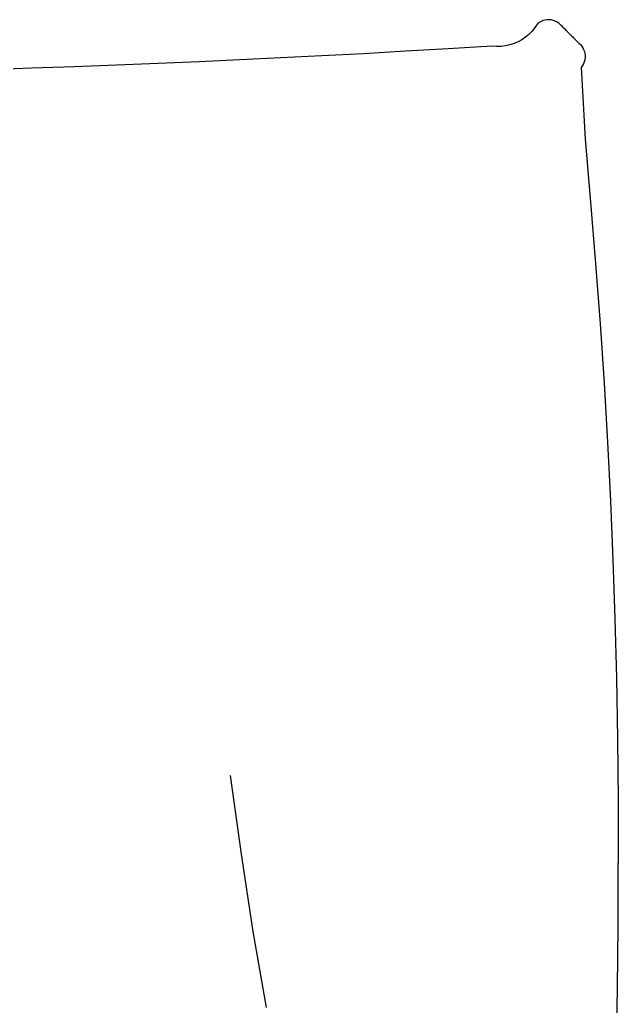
# Model space of a CAD drawing. Extents: x 11992 to 29481, y -6727 to 6811.
# Drawn here: x 24669.3 to 24760.8, y 3004.2 to 3155 of the extents above; entities that cross this region are included whole.
import ezdxf

# ---------------------------------------------------------------- set-up
doc = ezdxf.new("R2010")
doc.units = 0
doc.header["$MEASUREMENT"] = 0
doc.layers.get('0').update_dxf_attribs({"color": 8, "linetype": 'CONTINUOUS'})

msp = doc.modelspace()

# ---------------------------------------------------------------- linework, layer by layer
for p, q in [((24748.03, 3153.78, -1636.43), (24747.59, 3153.24, -1636.43)), ((24748.42, 3154.38, -1636.43), (24748.03, 3153.78, -1636.43)), ((24748.69, 3154.58, -1636.43), (24748.42, 3154.38, -1636.43)), ((24748.97, 3154.74, -1636.43), (24748.69, 3154.58, -1636.43)), ((24749.27, 3154.86, -1636.43), (24748.97, 3154.74, -1636.43)), ((24749.57, 3154.94, -1636.43), (24749.27, 3154.86, -1636.43)), ((24749.89, 3154.98, -1636.43), (24749.57, 3154.94, -1636.43)), ((24750.2, 3154.99, -1636.43), (24749.89, 3154.98, -1636.43)), ((24750.51, 3154.96, -1636.43), (24750.2, 3154.99, -1636.43)), ((24750.82, 3154.89, -1636.43), (24750.51, 3154.96, -1636.43)), ((24751.12, 3154.78, -1636.43), (24750.82, 3154.89, -1636.43)), ((24751.41, 3154.63, -1636.43), (24751.12, 3154.78, -1636.43)), ((24751.68, 3154.45, -1636.43), (24751.41, 3154.63, -1636.43)), ((24751.93, 3154.23, -1636.43), (24751.68, 3154.45, -1636.43)), ((24752.05, 3154.1, -1636.43), (24751.93, 3154.23, -1636.43)), ((24752.18, 3153.98, -1636.43), (24752.05, 3154.1, -1636.43)), ((24752.3, 3153.85, -1636.43), (24752.18, 3153.98, -1636.43)), ((24752.43, 3153.72, -1636.43), (24752.3, 3153.85, -1636.43)), ((24746.6, 3152.31, -1636.43), (24746.05, 3151.92, -1636.43)), ((24747.11, 3152.74, -1636.43), (24746.6, 3152.31, -1636.43)), ((24747.59, 3153.24, -1636.43), (24747.11, 3152.74, -1636.43)), ((24752.55, 3153.6, -1636.43), (24752.43, 3153.72, -1636.43)), ((24752.68, 3153.48, -1636.43), (24752.55, 3153.6, -1636.43)), ((24752.8, 3153.35, -1636.43), (24752.68, 3153.48, -1636.43)), ((24752.93, 3153.23, -1636.43), (24752.8, 3153.35, -1636.43)), ((24753.05, 3153.1, -1636.43), (24752.93, 3153.23, -1636.43)), ((24753.18, 3152.98, -1636.43), (24753.05, 3153.1, -1636.43)), ((24753.3, 3152.85, -1636.43), (24753.18, 3152.98, -1636.43)), ((24753.43, 3152.73, -1636.43), (24753.3, 3152.85, -1636.43)), ((24753.43, 3152.73, -1636.43), (24753.55, 3152.6, -1636.43)), ((24753.55, 3152.6, -1636.43), (24753.68, 3152.48, -1636.43)), ((24753.68, 3152.48, -1636.43), (24753.8, 3152.35, -1636.43)), ((24753.8, 3152.35, -1636.43), (24753.93, 3152.23, -1636.43)), ((24741.46, 3150.94, -1636.43), (24734.78, 3150.53, -1636.43)), ((24742.17, 3150.89, -1636.43), (24741.46, 3150.94, -1636.43)), ((24742.87, 3150.9, -1636.43), (24742.17, 3150.89, -1636.43)), ((24743.55, 3150.98, -1636.43), (24742.87, 3150.9, -1636.43)), ((24744.21, 3151.13, -1636.43), (24743.55, 3150.98, -1636.43)), ((24744.85, 3151.33, -1636.43), (24744.21, 3151.13, -1636.43)), ((24745.46, 3151.6, -1636.43), (24744.85, 3151.33, -1636.43)), ((24746.05, 3151.92, -1636.43), (24745.46, 3151.6, -1636.43)), ((24753.93, 3152.23, -1636.43), (24754.05, 3152.1, -1636.43)), ((24754.05, 3152.1, -1636.43), (24754.18, 3151.98, -1636.43)), ((24754.18, 3151.98, -1636.43), (24754.3, 3151.85, -1636.43)), ((24754.3, 3151.85, -1636.43), (24754.43, 3151.73, -1636.43)), ((24754.43, 3151.73, -1636.43), (24754.55, 3151.6, -1636.43)), ((24754.55, 3151.6, -1636.43), (24754.68, 3151.48, -1636.43)), ((24754.68, 3151.48, -1636.43), (24754.8, 3151.35, -1636.43)), ((24754.8, 3151.35, -1636.43), (24754.93, 3151.23, -1636.43)), ((24754.93, 3151.23, -1636.43), (24755.15, 3150.98, -1636.43)), ((24755.15, 3150.98, -1636.43), (24755.33, 3150.71, -1636.43)), ((24715.48, 3149.46, -1636.43), (24709.2, 3149.14, -1636.43)), ((24721.81, 3149.8, -1636.43), (24715.48, 3149.46, -1636.43)), ((24728.24, 3150.16, -1636.43), (24721.81, 3149.8, -1636.43)), ((24734.78, 3150.53, -1636.43), (24728.24, 3150.16, -1636.43)), ((24755.33, 3150.71, -1636.43), (24755.48, 3150.42, -1636.43)), ((24755.48, 3150.42, -1636.43), (24755.59, 3150.12, -1636.43)), ((24755.59, 3150.12, -1636.43), (24755.66, 3149.81, -1636.43)), ((24755.66, 3149.81, -1636.43), (24755.69, 3149.5, -1636.43)), ((24755.69, 3149.5, -1636.43), (24755.69, 3149.19, -1636.43)), ((24677.65, 3147.8, -1636.43), (24671.11, 3147.57, -1636.43)), ((24684.08, 3148.04, -1636.43), (24677.65, 3147.8, -1636.43)), ((24690.42, 3148.3, -1636.43), (24684.08, 3148.04, -1636.43)), ((24696.7, 3148.56, -1636.43), (24690.42, 3148.3, -1636.43)), ((24702.95, 3148.85, -1636.43), (24696.7, 3148.56, -1636.43)), ((24709.2, 3149.14, -1636.43), (24702.95, 3148.85, -1636.43)), ((24755.28, 3147.98, -1636.43), (24755.08, 3147.71, -1636.43)), ((24755.44, 3148.27, -1636.43), (24755.28, 3147.98, -1636.43)), ((24755.56, 3148.57, -1636.43), (24755.44, 3148.27, -1636.43)), ((24755.64, 3148.87, -1636.43), (24755.56, 3148.57, -1636.43)), ((24755.69, 3149.19, -1636.43), (24755.64, 3148.87, -1636.43)), ((24671.11, 3147.57, -1636.43), (24664.42, 3147.35, -1636.43)), ((24755.08, 3147.71, -1636.43), (24755.13, 3146.8, -1636.43)), ((24755.13, 3146.8, -1636.43), (24755.18, 3145.88, -1636.43)), ((24755.18, 3145.88, -1636.43), (24755.23, 3144.96, -1636.43)), ((24755.23, 3144.96, -1636.43), (24755.28, 3144.04, -1636.43)), ((24755.28, 3144.04, -1636.43), (24755.33, 3143.13, -1636.43)), ((24755.33, 3143.13, -1636.43), (24755.38, 3142.21, -1636.43)), ((24755.38, 3142.21, -1636.43), (24755.44, 3141.29, -1636.43)), ((24755.44, 3141.29, -1636.43), (24755.49, 3140.38, -1636.43)), ((24755.49, 3140.38, -1636.43), (24755.54, 3139.46, -1636.43)), ((24755.54, 3139.46, -1636.43), (24755.59, 3138.54, -1636.43)), ((24755.59, 3138.54, -1636.43), (24755.64, 3137.62, -1636.43)), ((24755.64, 3137.62, -1636.43), (24755.69, 3136.71, -1636.43)), ((24755.69, 3136.71, -1636.43), (24756.54, 3127.12, -1636.43)), ((24756.54, 3127.12, -1636.43), (24757.3, 3117.74, -1636.43)), ((24757.3, 3117.74, -1636.43), (24757.99, 3108.52, -1636.43)), ((24757.99, 3108.52, -1636.43), (24758.59, 3099.42, -1636.43)), ((24758.59, 3099.42, -1636.43), (24759.12, 3090.4, -1636.43)), ((24759.12, 3090.4, -1636.43), (24759.57, 3081.42, -1636.43)), ((24759.57, 3081.42, -1636.43), (24759.94, 3072.44, -1636.43)), ((24759.94, 3072.44, -1636.43), (24760.24, 3063.41, -1636.43)), ((24760.24, 3063.41, -1636.43), (24760.48, 3054.3, -1636.43)), ((24760.48, 3054.3, -1636.43), (24760.64, 3045.06, -1636.43)), ((24760.64, 3045.06, -1636.43), (24760.74, 3035.64, -1636.43)), ((24701.46, 3039.44, -2436.43), (24703.11, 3027.42, -2436.43)), ((24760.74, 3035.64, -1636.43), (24760.77, 3026.02, -1636.43)), ((24703.11, 3027.42, -2436.43), (24704.94, 3015.58, -2436.43)), ((24760.74, 3016.4, -1636.43), (24760.77, 3026.02, -1636.43)), ((24704.94, 3015.58, -2436.43), (24706.94, 3003.95, -2436.43)), ((24760.64, 3006.98, -1636.43), (24760.74, 3016.4, -1636.43)), ((24760.48, 2997.74, -1636.43), (24760.64, 3006.98, -1636.43))]:
    msp.add_line(p, q)

doc.saveas('drawing.dxf')
